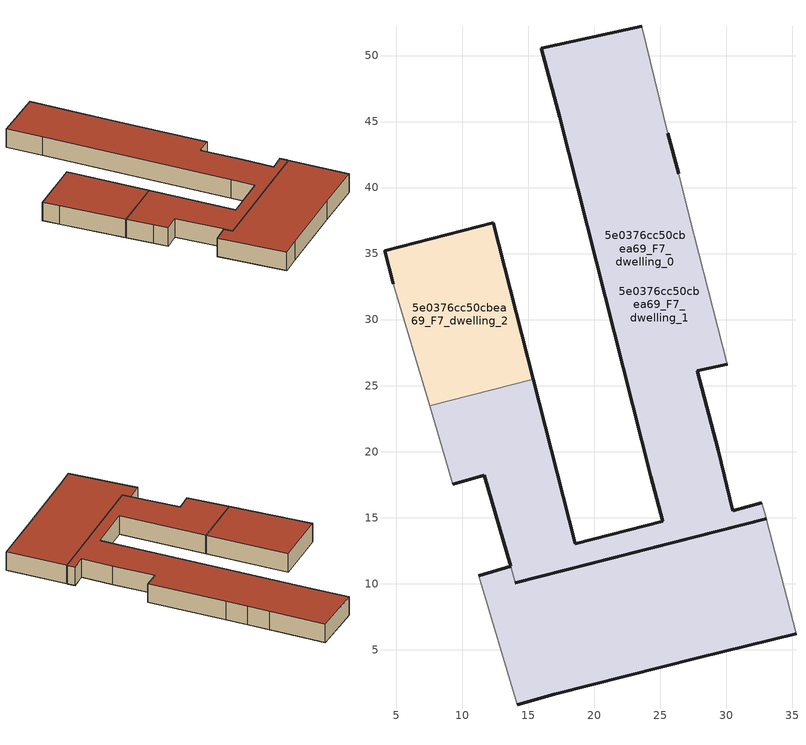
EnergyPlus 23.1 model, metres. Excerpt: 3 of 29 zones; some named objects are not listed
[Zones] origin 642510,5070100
5e0376cc50cbea69_F7_dwelling_0
 floor outside (EU_floor_Construction): 35.27,6.2 33.02,14.91 14.02,10.06 14.02,10.05 13.65,11.31 11.25,10.61 14.15,0.81 16.95,1.61 27.86,4.4 z21; 33.02,14.91 32.97,15.11 32.67,16.11 30.47,15.51 29.37,20.12 27.77,26.12 30.07,26.62 27.17,37.83 26.37,41.03 25.57,44.13 23.57,52.24 15.97,50.54 17.37,45.34 24.26,18.12 25.16,14.71 18.56,13.01 15.36,25.47 7.51,23.46 8.65,19.62 9.25,17.52 11.65,18.22 13.65,11.32 13.65,11.31 14.02,10.05 z21; 33.02,14.91 14.02,10.05 14.02,10.06 z21
 wall outside (EU_wall_Construction): 11.25,10.61 13.65,11.31 / 14.02,10.05 33.02,14.91 / 35.27,6.2 27.86,4.4 16.95,1.61 14.15,0.81 z21:24
 wall adiabatic (EU_wall_Construction): 14.15,0.81 11.25,10.61 / 33.02,14.91 35.27,6.2 z21:24
 wall to 5e0376cc50cbea69_F7_dwelling_1 (EU_wall_Construction): 13.65,11.31 14.02,10.05 z21:24
 roof outside (EU_roof_Construction): 33.02,14.91 14.02,10.06 14.02,10.05 z24; 23.57,52.24 25.57,44.13 26.37,41.03 27.17,37.83 30.07,26.62 27.77,26.12 29.37,20.12 30.47,15.51 32.67,16.11 32.97,15.11 33.02,14.91 14.02,10.05 13.65,11.31 13.65,11.32 11.65,18.22 9.25,17.52 8.65,19.62 7.51,23.46 15.36,25.47 18.56,13.01 25.16,14.71 24.26,18.12 17.37,45.34 15.97,50.54 z24; 33.02,14.91 35.27,6.2 27.86,4.4 16.95,1.61 14.15,0.81 11.25,10.61 13.65,11.31 14.02,10.05 14.02,10.06 z24
5e0376cc50cbea69_F7_dwelling_1
 floor to 5e0376cc50cbea69_F6_dwelling_1 (EU_floor_Construction): 35.27,6.2 33.02,14.91 14.02,10.06 14.02,10.05 13.65,11.31 11.25,10.61 14.15,0.81 16.95,1.61 27.86,4.4 z21; 33.02,14.91 14.02,10.05 14.02,10.06 z21; 33.02,14.91 32.97,15.11 32.67,16.11 30.47,15.51 29.37,20.12 27.77,26.12 30.07,26.62 27.17,37.83 26.37,41.03 25.57,44.13 23.57,52.24 15.97,50.54 17.37,45.34 24.26,18.12 25.16,14.71 18.56,13.01 15.36,25.47 7.51,23.46 8.65,19.62 9.25,17.52 11.65,18.22 13.65,11.32 13.65,11.31 14.02,10.05 z21
 wall outside (EU_wall_Construction): 13.65,11.31 13.65,11.32 11.65,18.22 9.25,17.52 / 15.36,25.47 18.56,13.01 25.16,14.71 24.26,18.12 17.37,45.34 15.97,50.54 23.57,52.24 / 25.57,44.13 26.37,41.03 / 30.07,26.62 27.77,26.12 29.37,20.12 30.47,15.51 32.67,16.11 / 33.02,14.91 14.02,10.06 14.02,10.05 z21:24
 wall adiabatic (EU_wall_Construction): 9.25,17.52 8.65,19.62 7.51,23.46 / 23.57,52.24 25.57,44.13 / 26.37,41.03 27.17,37.83 30.07,26.62 / 32.67,16.11 32.97,15.11 33.02,14.91 z21:24
 wall to 5e0376cc50cbea69_F7_dwelling_2 (EU_wall_Construction): 7.51,23.46 15.36,25.47 z21:24
 roof outside (EU_roof_Construction): 33.02,14.91 14.02,10.06 14.02,10.05 z24; 23.57,52.24 25.57,44.13 26.37,41.03 27.17,37.83 30.07,26.62 27.77,26.12 29.37,20.12 30.47,15.51 32.67,16.11 32.97,15.11 33.02,14.91 14.02,10.05 13.65,11.31 13.65,11.32 11.65,18.22 9.25,17.52 8.65,19.62 7.51,23.46 15.36,25.47 18.56,13.01 25.16,14.71 24.26,18.12 17.37,45.34 15.97,50.54 z24; 33.02,14.91 35.27,6.2 27.86,4.4 16.95,1.61 14.15,0.81 11.25,10.61 13.65,11.31 14.02,10.05 14.02,10.06 z24
5e0376cc50cbea69_F7_dwelling_2
 floor to 5e0376cc50cbea69_F6_dwelling_2 (EU_floor_Construction): 15.36,25.47 12.31,37.33 4.1,35.23 4.75,32.73 7.51,23.46 z21
 wall outside (EU_wall_Construction): 4.75,32.73 4.1,35.23 12.31,37.33 15.36,25.47 z21:24
 wall adiabatic (EU_wall_Construction): 7.51,23.46 4.75,32.73 z21:24
 roof outside (EU_roof_Construction): 12.31,37.33 15.36,25.47 7.51,23.46 4.75,32.73 4.1,35.23 z24
[Building]
EU S2 Campaign: North Axis=0; Terrain=City; Solar Distribution=FullExterior
[Site:Location]
Lyon-Bron: Latitude=45.75; Longitude=5; Time Zone=1; Elevation=198
[SizingPeriod:WeatherFileDays]
AnnualSizingPeriod: Begin Month=1; Begin Day of Month=1; End Month=12; End Day of Month=31; Day of Week for Start Day=Monday; Use Weather File Daylight Saving Period=No; Use Weather File Rain and Snow Indicators=No
[MATERIAL]
EU_InternalMass_Material: Roughness=MediumRough; Thickness=0.1; Conductivity=1; Density=1800; Specific Heat=900; Thermal Absorptance=0.9; Solar Absorptance=0.7; Visible Absorptance=0.7
[MATERIAL:NOMASS] Roughness=MediumRough; Thermal Absorptance=0.9; Solar Absorptance=0.7; Visible Absorptance=0.7
Name | Thermal Resistance
EU_wall_NoMass | 0.776494
EU_roof_NoMass | 0.486893
EU_floor_NoMass | 0.421597
[CONSTRUCTION]
EU_wall_Construction: EU_wall_NoMass
EU_roof_Construction: EU_roof_NoMass
EU_floor_Construction: EU_floor_NoMass
EU_InternalMass_Construction: EU_InternalMass_Material
[ZONE] Type=1; Multiplier=1; Ceiling Height=autocalculate; Floor Area=autocalculate; Part of Total Floor Area=Yes
Name | Volume
5e0376cc50cbea69_F7_dwelling_0; 5e0376cc50cbea69_F7_dwelling_1 | 1730.03
5e0376cc50cbea69_F7_dwelling_2 | 305.906
[INTERNALMASS] Construction=EU_InternalMass_Construction
Name | Zone or ZoneList | Surface Area
5e0376cc50cbea69_F7_dwelling_0_EU_InternalMass | 5e0376cc50cbea69_F7_dwelling_0 | 506.412
5e0376cc50cbea69_F7_dwelling_1_EU_InternalMass | 5e0376cc50cbea69_F7_dwelling_1 | 137.948
5e0376cc50cbea69_F7_dwelling_2_EU_InternalMass | 5e0376cc50cbea69_F7_dwelling_2 | 139.675
[OTHEREQUIPMENT] Fuel Type=Electricity; Design Level Calculation Method=Watts/Area; Power per Zone Floor Area=1; Fraction Latent=0; Fraction Radiant=0; Fraction Lost=0; Carbon Dioxide Generation Rate=0; EndUse Subcategory=EU_Step8_InternalGains
Name | Zone or ZoneList or Space or SpaceList | Schedule
EU_Step8_InternalGain_5e0376cc50cbea69_F7_dwelling_0_f000 | 5e0376cc50cbea69_F7_dwelling_0 | EU_Step8_GainSchedule_5e0376cc50cbea69_F7_dwelling_0_f000
EU_Step8_InternalGain_5e0376cc50cbea69_F7_dwelling_1_f000 | 5e0376cc50cbea69_F7_dwelling_1 | EU_Step8_GainSchedule_5e0376cc50cbea69_F7_dwelling_1_f000
EU_Step8_InternalGain_5e0376cc50cbea69_F7_dwelling_2_f000 | 5e0376cc50cbea69_F7_dwelling_2 | EU_Step8_GainSchedule_5e0376cc50cbea69_F7_dwelling_2_f000
[ZONEVENTILATION:DESIGNFLOWRATE] Schedule=EU_AlwaysOn; Design Flow Rate Calculation Method=AirChanges/Hour; Air Changes per Hour=0.693814; Ventilation Type=Natural; Fan Pressure Rise=0; Fan Total Efficiency=1; Constant Term Coefficient=1; Temperature Term Coefficient=0; Velocity Term Coefficient=0; Velocity Squared Term Coefficient=0; Minimum Indoor Temperature=-100; Maximum Indoor Temperature=100; Delta Temperature=-100; Minimum Outdoor Temperature=-100; Maximum Outdoor Temperature=100; Maximum Wind Speed=40
Name | Zone or ZoneList or Space or SpaceList
EU_ConstantAir_5e0376cc50cbea69_F7_dwelling_0 | 5e0376cc50cbea69_F7_dwelling_0
EU_ConstantAir_5e0376cc50cbea69_F7_dwelling_1 | 5e0376cc50cbea69_F7_dwelling_1
EU_ConstantAir_5e0376cc50cbea69_F7_dwelling_2 | 5e0376cc50cbea69_F7_dwelling_2
[HVACTEMPLATE:ZONE:IDEALLOADSAIRSYSTEM] System Availability Schedule=EU_AlwaysOn; Maximum Heating Supply Air Temperature=50; Minimum Cooling Supply Air Temperature=13; Maximum Heating Supply Air Humidity Ratio=0.0156; Minimum Cooling Supply Air Humidity Ratio=0.0077; Heating Limit=NoLimit; Cooling Limit=NoLimit; Heating Availability Schedule=EU_AlwaysOn; Cooling Availability Schedule=EU_CoolingOff; Dehumidification Control Type=ConstantSensibleHeatRatio; Cooling Sensible Heat Ratio=0.7; Dehumidification Setpoint=60; Humidification Control Type=None; Humidification Setpoint=30; Outdoor Air Method=None; Outdoor Air Flow Rate per Person=0.00944; Outdoor Air Flow Rate per Zone Floor Area=0; Outdoor Air Flow Rate per Zone=0; Demand Controlled Ventilation Type=None; Outdoor Air Economizer Type=NoEconomizer; Heat Recovery Type=None; Sensible Heat Recovery Effectiveness=0.7; Latent Heat Recovery Effectiveness=0.65
Name | Template Thermostat
5e0376cc50cbea69_F7_dwelling_0 | EU_HeatOnly_5e0376cc50cbea69_F7_dwelling_0
5e0376cc50cbea69_F7_dwelling_1 | EU_HeatOnly_5e0376cc50cbea69_F7_dwelling_1
5e0376cc50cbea69_F7_dwelling_2 | EU_HeatOnly_5e0376cc50cbea69_F7_dwelling_2
[SIZING:ZONE] Zone Cooling Design Supply Air Temperature Input Method=SupplyAirTemperature; Zone Cooling Design Supply Air Temperature=13; Zone Heating Design Supply Air Temperature Input Method=SupplyAirTemperature; Zone Heating Design Supply Air Temperature=50; Zone Cooling Design Supply Air Humidity Ratio=0.008; Zone Heating Design Supply Air Humidity Ratio=0.008; Cooling Design Air Flow Method=DesignDay; Cooling Design Air Flow Rate=0; Cooling Minimum Air Flow per Zone Floor Area=0.000762; Cooling Minimum Air Flow=0; Cooling Minimum Air Flow Fraction=0.2; Heating Design Air Flow Method=DesignDay; Heating Design Air Flow Rate=0; Heating Maximum Air Flow per Zone Floor Area=0.002032; Heating Maximum Air Flow=0.141576; Heating Maximum Air Flow Fraction=0.3; Account for Dedicated Outdoor Air System=No; Dedicated Outdoor Air System Control Strategy=NeutralSupplyAir; Dedicated Outdoor Air Low Setpoint Temperature for Design=autosize; Dedicated Outdoor Air High Setpoint Temperature for Design=autosize; Zone Load Sizing Method=Sensible Load Only No Latent Load; Zone Latent Cooling Design Supply Air Humidity Ratio Input Method=HumidityRatioDifference; Zone Cooling Design Supply Air Humidity Ratio Difference=0.005; Zone Latent Heating Design Supply Air Humidity Ratio Input Method=HumidityRatioDifference; Zone Humidification Design Supply Air Humidity Ratio Difference=0.005
5e0376cc50cbea69_F7_dwelling_0; 5e0376cc50cbea69_F7_dwelling_1; 5e0376cc50cbea69_F7_dwelling_2
[SCHEDULE:CONSTANT]
Name | Hourly Value
EU_AlwaysOn | 1
EU_CoolingOff | 0
[SCHEDULE:FILE] Column Number=1; Rows to Skip at Top=0; Number of Hours of Data=8760; Column Separator=Comma; Interpolate to Timestep=No; Minutes per Item=60; Adjust Schedule for Daylight Savings=Yes
Name | File
EU_Step8_GainSchedule_5e0376cc50cbea69_F7_dwelling_0_f000 | ../../schedules/5e0376cc50cbea69/5e0376cc50cbea69_F7_dwelling_0_f000_gain.csv
EU_Step8_GainSchedule_5e0376cc50cbea69_F7_dwelling_1_f000 | ../../schedules/5e0376cc50cbea69/5e0376cc50cbea69_F7_dwelling_1_f000_gain.csv
EU_Step8_GainSchedule_5e0376cc50cbea69_F7_dwelling_2_f000 | ../../schedules/5e0376cc50cbea69/5e0376cc50cbea69_F7_dwelling_2_f000_gain.csv
